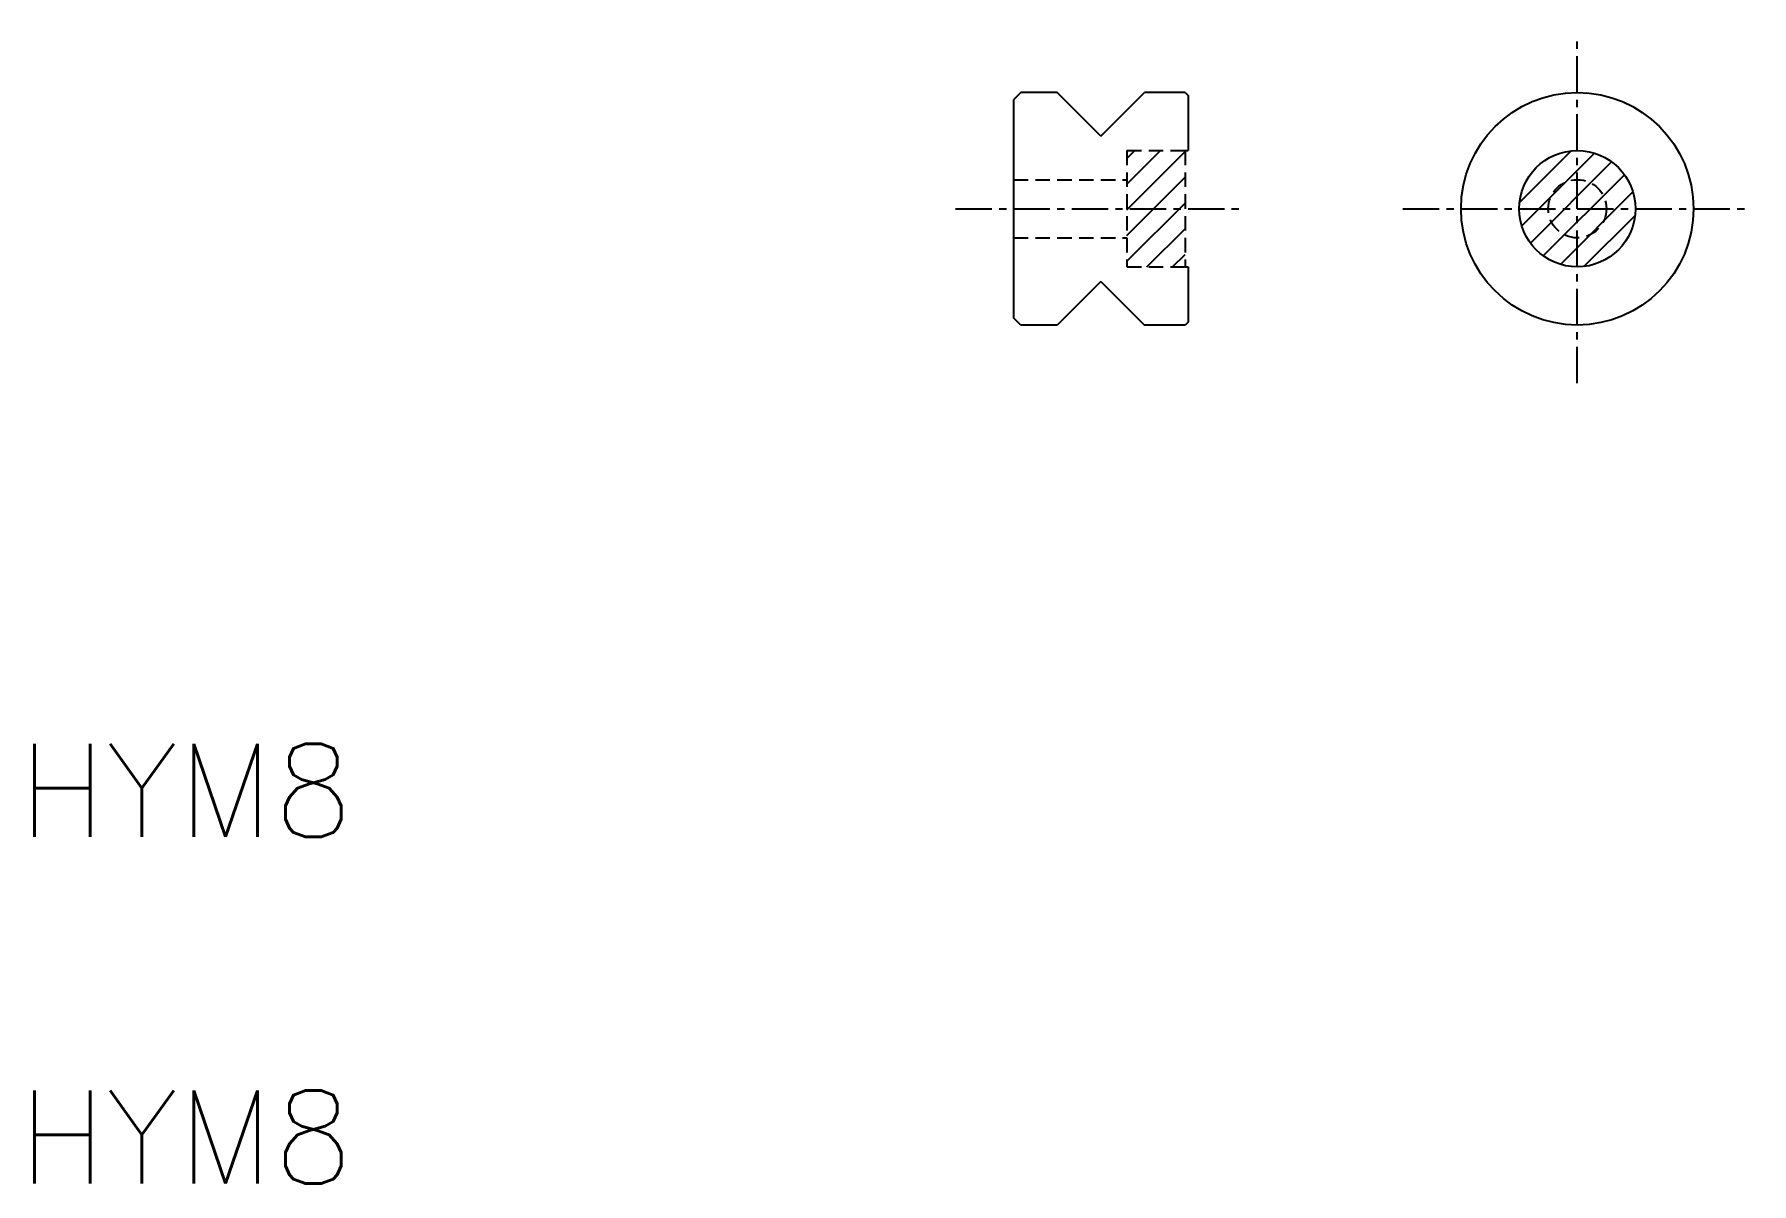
# Model space of a CAD drawing. Extents: x 382.1 to 441.2, y 356.1 to 395.7.
import ezdxf

# ---------------------------------------------------------------- set-up
doc = ezdxf.new("R2010")
doc.units = 0
doc.header["$MEASUREMENT"] = 0
doc.linetypes.add('CENTER', pattern=[2, 1.25, -0.25, 0.25, -0.25])
doc.linetypes.add('DASHED', pattern=[0.75, 0.5, -0.25])
doc.layers.get('0').update_dxf_attribs({"linetype": 'CONTINUOUS'})
doc.layers.add('CENTER', color=1, linetype='CENTER')
doc.styles.get("Standard").update_dxf_attribs({"font": 'txt.shx', "bigfont": '@extfont2.shx'})

msp = doc.modelspace()

# ---------------------------------------------------------------- hatches: boundary and pattern name
at = {"linetype": 'Continuous'}
h = msp.add_hatch(dxfattribs=at)
h.set_pattern_fill('ANSI31', color=3, scale=5, style=0)
h.paths.add_polyline_path([(419.706, 389.688), (419.706, 387.688), (421.706, 387.688), (421.706, 389.688)])
h.paths.add_polyline_path([(419.706, 391.688), (419.706, 389.688), (421.706, 389.688), (421.706, 391.688)])
h = msp.add_hatch(dxfattribs=at)
h.set_pattern_fill('ANSI31', color=3, scale=5, style=0)
h.paths.add_polyline_path([(436.201, 389.688), (435.201, 389.688), (435.201, 388.688, 0.414214)], flags=17)
h.paths.add_polyline_path([(436.201, 389.688, 0.414214), (435.201, 390.688), (435.201, 389.688)])
h.paths.add_polyline_path([(435.201, 389.688), (435.201, 390.688, 0.414214), (434.201, 389.688)], flags=17)
h.paths.add_polyline_path([(435.201, 389.688), (434.201, 389.688, 0.414214), (435.201, 388.688)], flags=17)
h.paths.add_polyline_path([(435.201, 387.688), (435.201, 388.688, -0.414214), (434.201, 389.688), (433.201, 389.688, 0.414214)])
h.paths.add_polyline_path([(433.201, 389.688), (434.201, 389.688, -0.414214), (435.201, 390.688), (435.201, 391.688, 0.414214)])
h.paths.add_polyline_path([(436.201, 389.688), (437.201, 389.688, 0.414214), (435.201, 391.688), (435.201, 390.688, -0.414214)])
h.paths.add_polyline_path([(435.201, 388.688), (435.201, 387.688, 0.414214), (437.201, 389.688), (436.201, 389.688, -0.414214)])

# ---------------------------------------------------------------- linework, layer by layer
at = {"color": 7, "linetype": 'Continuous'}
for p, q in [((416.056, 393.688), (415.806, 393.438)), ((417.306, 393.688), (416.056, 393.688)), ((418.806, 392.188), (417.306, 393.688)), ((418.806, 392.188), (420.306, 393.688)), ((421.706, 393.688), (420.306, 393.688)), ((421.706, 393.688), (421.806, 393.588)), ((421.806, 393.588), (421.806, 391.688)), ((415.806, 393.438), (415.806, 385.938)), ((421.706, 391.688), (421.806, 391.688)), ((421.706, 387.688), (421.806, 387.688)), ((421.806, 387.688), (421.806, 385.788)), ((418.806, 387.188), (417.306, 385.688)), ((418.806, 387.188), (420.306, 385.688)), ((416.056, 385.688), (415.806, 385.938)), ((417.306, 385.688), (416.056, 385.688)), ((421.706, 385.688), (420.306, 385.688)), ((421.806, 385.788), (421.706, 385.688))]:
    msp.add_line(p, q, dxfattribs=at)
at = {"color": 3, "linetype": 'DASHED'}
for p, q in [((419.706, 391.688), (419.706, 387.688)), ((419.706, 391.688), (421.706, 391.688)), ((421.706, 391.688), (421.706, 387.688)), ((415.806, 390.688), (419.706, 390.688)), ((415.806, 388.688), (419.706, 388.688)), ((419.706, 387.688), (421.706, 387.688))]:
    msp.add_line(p, q, dxfattribs=at)
at = {"color": 7, "linetype": 'Continuous'}
msp.add_circle((435.201, 389.688), 4, dxfattribs=at)
at = {"color": 3, "linetype": 'Continuous'}
msp.add_circle((435.201, 389.688), 2, dxfattribs=at)
at = {"color": 3, "linetype": 'DASHED'}
msp.add_circle((435.201, 389.688), 1, dxfattribs=at)
at = {"layer": 'CENTER', "color": 1, "linetype": 'CENTER'}
for p, q in [((435.201, 383.688), (435.201, 395.688)), ((413.806, 389.688), (423.806, 389.688)), ((429.201, 389.688), (441.201, 389.688))]:
    msp.add_line(p, q, dxfattribs=at)

# ---------------------------------------------------------------- texts
at = {"color": 7, "linetype": 'Continuous'}
for p in [(381.56, 368.074), (381.56, 356.148)]:
    msp.add_text('HYM8', height=3.2, dxfattribs=at).set_placement(p)

doc.saveas('drawing.dxf')
